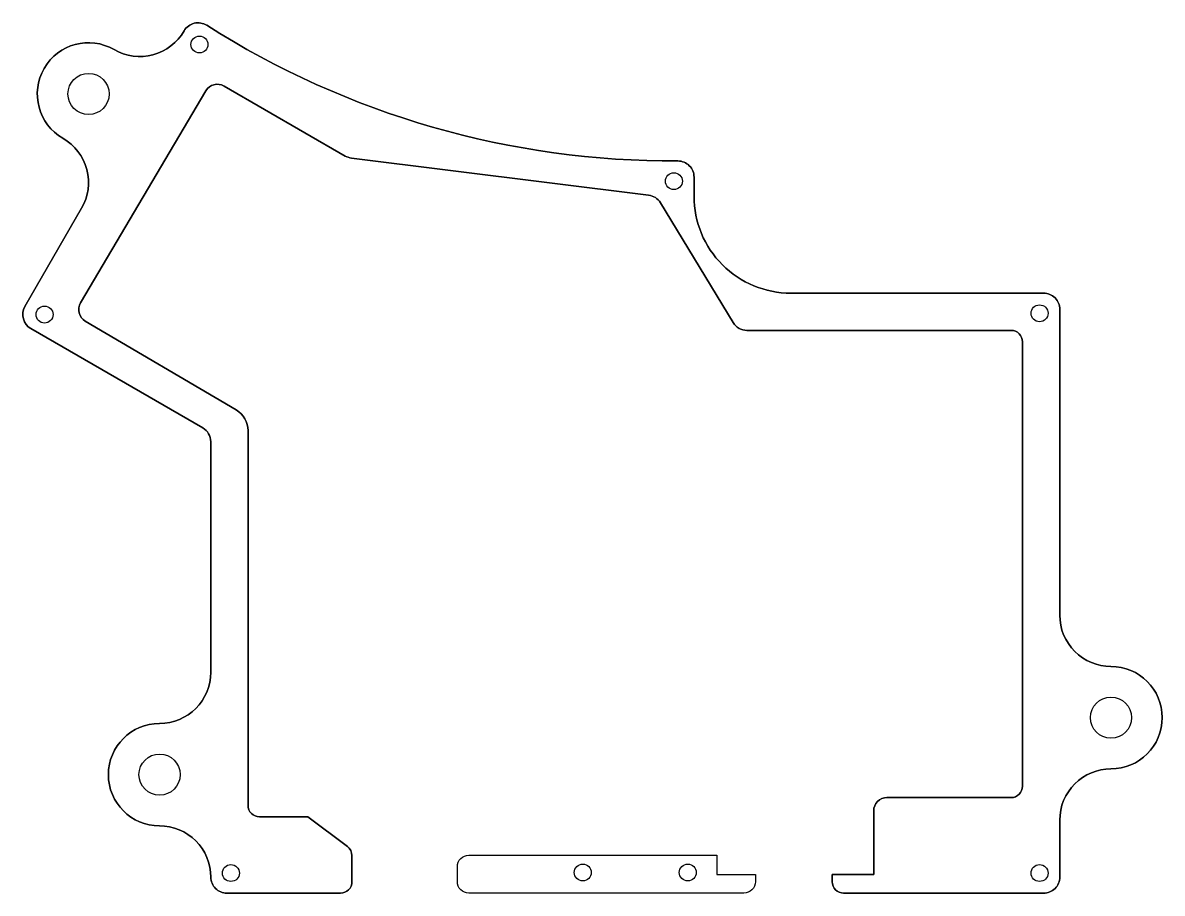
# Model space of a CAD drawing. Header units: inches. Extents: x -7.92 to -2.35, y 1.94 to 6.19.
import ezdxf

# ---------------------------------------------------------------- set-up
doc = ezdxf.new("R2010")
doc.units = ezdxf.units.IN
doc.layers.get('0').update_dxf_attribs({"linetype": 'CONTINUOUS'})

msp = doc.modelspace()

# ---------------------------------------------------------------- linework, layer by layer
for points in [[(-6.7602, 2.31), (-6.5246, 2.31), (-6.3312, 2.165, -0.236068), (-6.3088, 2.1202), (-6.3088, 1.993, -0.414214), (-6.3648, 1.937), (-6.9191, 1.937, -0.414214), (-6.9978, 2.0157, 0.414214), (-7.2478, 2.2657, -1), (-7.2478, 2.7657, 0.414157), (-6.9978, 3.0156), (-6.9978, 4.1403, 0.267958), (-7.0372, 4.2084), (-7.876, 4.6927, -0.414204), (-7.9048, 4.8003), (-7.628, 5.2798, 0.414214), (-7.7195, 5.6213, -1), (-7.4696, 6.0543, 0.414214), (-7.1281, 6.1458, -0.426859), (-7.0176, 6.1729, 0.144063), (-4.7178, 5.5107, -0.414214), (-4.6391, 5.4319), (-4.6391, 5.3381, 0.414214), (-4.1666, 4.8657), (-2.9328, 4.8657, -0.414214), (-2.8541, 4.7869), (-2.8541, 3.2938, 0.414214), (-2.6041, 3.0438, -1), (-2.6041, 2.5438, 0.414214), (-2.8541, 2.2938), (-2.8541, 2.0157, -0.414214), (-2.9328, 1.937), (-3.9089, 1.937, -0.414214), (-3.9649, 1.993), (-3.9649, 2.0275), (-3.7624, 2.0275), (-3.7624, 2.3388, -0.414214), (-3.6974, 2.4038), (-3.0915, 2.4038, 0.414214), (-3.0359, 2.4594), (-3.0359, 4.6281), (-3.036, 4.6282), (-3.0359, 4.6282, 0.414214), (-3.0915, 4.6838), (-4.3809, 4.6838, -0.262035), (-4.4483, 4.7217), (-4.8033, 5.3065, 0.229066), (-4.8609, 5.3437), (-6.3115, 5.5251, -0.100052), (-6.3411, 5.535), (-6.933, 5.8765, 0.411156), (-7.0219, 5.8531), (-7.6333, 4.8184, 0.414791), (-7.6102, 4.729), (-6.8738, 4.2958, -0.265772), (-6.8159, 4.1946), (-6.8159, 2.3657, 0.414214)], [(-6.5246, 2.31), (-6.7602, 2.31, -0.414214), (-6.8159, 2.3657), (-6.8159, 4.1946, 0.265772), (-6.8738, 4.2958), (-7.6102, 4.729, -0.414791), (-7.6333, 4.8184), (-7.0219, 5.8531, -0.411156), (-6.933, 5.8765), (-6.3411, 5.535, 0.100052), (-6.3115, 5.5251), (-4.8609, 5.3437, -0.229066), (-4.8033, 5.3065), (-4.4483, 4.7217, 0.262035), (-4.3809, 4.6838), (-3.0915, 4.6838, -0.414214), (-3.0359, 4.6282), (-3.036, 4.6282), (-3.0359, 4.6281), (-3.0359, 2.4594, -0.414214), (-3.0915, 2.4038), (-3.6974, 2.4038, 0.414214), (-3.7624, 2.3388), (-3.7624, 2.0275), (-3.9649, 2.0275), (-3.9649, 1.993, 0.414214), (-3.9089, 1.937), (-2.9328, 1.937, 0.414214), (-2.8541, 2.0157), (-2.8541, 2.2938, -0.414214), (-2.6041, 2.5438, 1), (-2.6041, 3.0438, -0.414214), (-2.8541, 3.2938), (-2.8541, 4.7869, 0.414214), (-2.9328, 4.8657), (-4.1666, 4.8657, -0.414214), (-4.6391, 5.3381), (-4.6391, 5.4319, 0.414214), (-4.7178, 5.5107, -0.144063), (-7.0176, 6.1729, 0.426859), (-7.1281, 6.1458, -0.414214), (-7.4696, 6.0543, 1), (-7.7195, 5.6213, -0.414214), (-7.628, 5.2798), (-7.9048, 4.8003, 0.414204), (-7.876, 4.6927), (-7.0372, 4.2084, -0.267958), (-6.9978, 4.1403), (-6.9978, 3.0156, -0.414157), (-7.2478, 2.7657, 1), (-7.2478, 2.2657, -0.414214), (-6.9978, 2.0157, 0.414214), (-6.9191, 1.937), (-6.3648, 1.937, 0.414214), (-6.3088, 1.993), (-6.3088, 2.1202, 0.236068), (-6.3312, 2.165)], [(-5.7944, 1.993), (-5.7944, 2.0665, -0.414214), (-5.7384, 2.1225), (-4.5274, 2.1225), (-4.5274, 2.0275), (-4.3399, 2.0275), (-4.3399, 1.993, -0.414214), (-4.3959, 1.937), (-5.7384, 1.937, -0.414214)]]:
    msp.add_lwpolyline(points, format="xyb", close=True)
for centre, radius in [((-7.0532, 6.0794), 0.0413), ((-7.0532, 6.0794), 0.0413), ((-7.5945, 5.8378), 0.1005), ((-7.5945, 5.8378), 0.1005), ((-4.7375, 5.4123), 0.0413), ((-4.7375, 5.4123), 0.0413), ((-7.809, 4.7609), 0.0413), ((-7.809, 4.7609), 0.0413), ((-2.9525, 4.7673), 0.0413), ((-2.9525, 4.7673), 0.0413), ((-2.6041, 2.7938), 0.1005), ((-2.6041, 2.7938), 0.1005), ((-7.2478, 2.5157), 0.1005), ((-7.2478, 2.5157), 0.1005), ((-6.8994, 2.0354), 0.0413), ((-6.8994, 2.0354), 0.0413), ((-5.1821, 2.038), 0.0413), ((-4.6698, 2.038), 0.0413), ((-2.9525, 2.0354), 0.0413), ((-2.9525, 2.0354), 0.0413)]:
    msp.add_circle(centre, radius)

doc.saveas('drawing.dxf')
